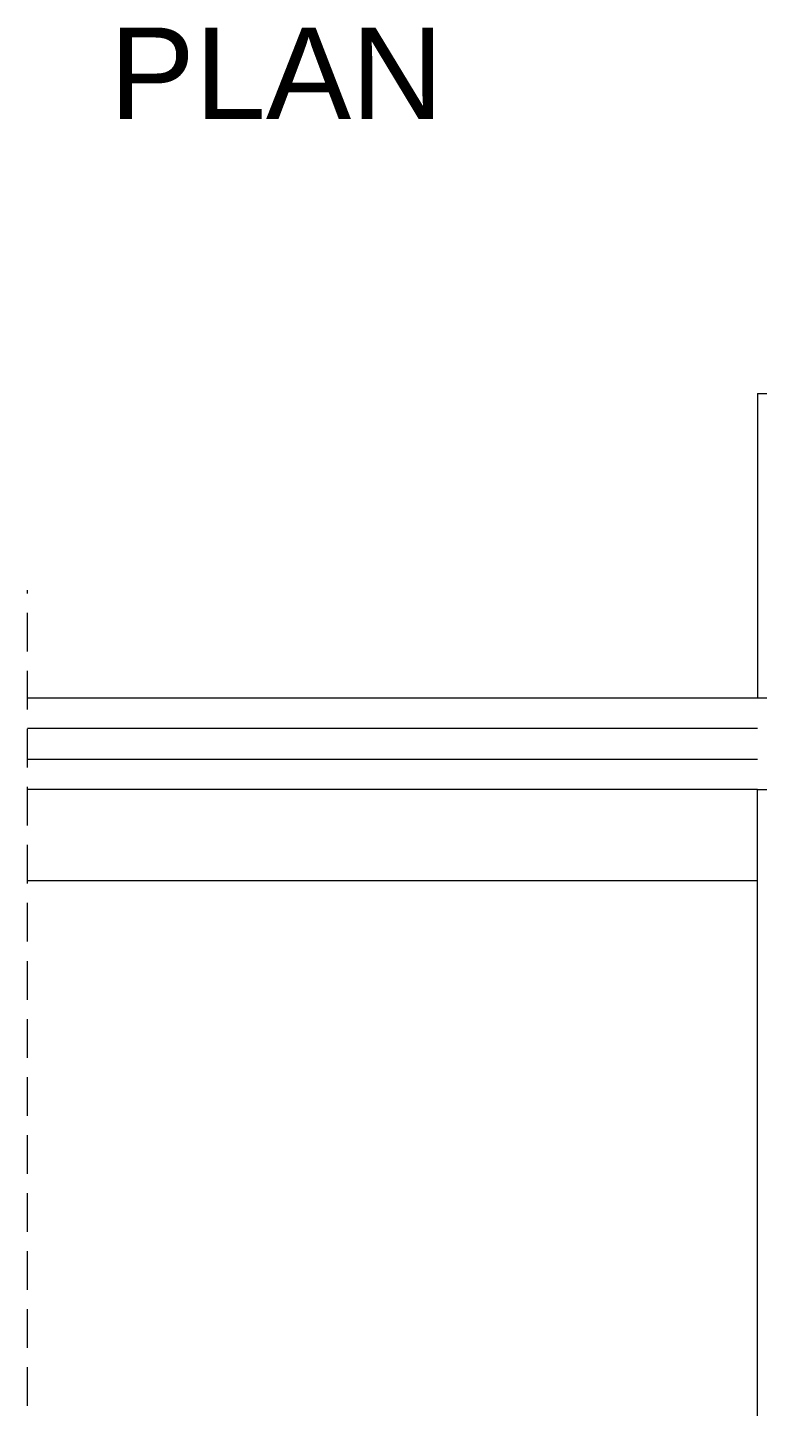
# Model space of a CAD drawing. Header units: millimetres. Extents: x 2100 to 32787, y 24082 to 35493.
# Drawn here: x 4737 to 4784.8, y 24173.8 to 24264.4 of the extents above; entities that cross this region are included whole.
import ezdxf

# ---------------------------------------------------------------- set-up
doc = ezdxf.new("R2010")
doc.units = ezdxf.units.MM
doc.linetypes.add('DASHED', pattern=[19.05, 12.7, -6.35])
doc.layers.add('TARAMA', color=130, linetype='Continuous')
doc.layers.add('YAZI', color=20, linetype='Continuous')
doc.styles.add('Annotative', font='arial.ttf')

msp = doc.modelspace()

# ---------------------------------------------------------------- linework, layer by layer
at = {"lineweight": 5}
for p, q in [((4784.836, 24240.332), (4784.836, 24220.332)), ((4784.836, 24240.332), (4794.991, 24240.332)), ((4784.836, 24164.332), (4784.836, 24214.332)), ((4784.836, 24208.332), (4736.96, 24208.332))]:
    msp.add_line(p, q, dxfattribs=at)
at = {"linetype": 'DASHED', "lineweight": 5, "ltscale": 0.2}
msp.add_line((4736.96, 24124.332), (4736.96, 24227.424), dxfattribs=at)
at = {"layer": 'TARAMA', "color": 4, "lineweight": 5, "ltscale": 0.2}
for p, q in [((4784.836, 24220.332), (4736.96, 24220.332)), ((4786.836, 24220.332), (4784.836, 24220.332)), ((4784.836, 24218.332), (4736.96, 24218.332)), ((4736.96, 24216.332), (4784.836, 24216.332)), ((4784.836, 24214.332), (4736.96, 24214.332)), ((4784.836, 24214.332), (4804.836, 24214.332))]:
    msp.add_line(p, q, dxfattribs=at)

# ---------------------------------------------------------------- texts
at = {"layer": 'YAZI', "ltscale": 0.25, "insert": (4742.344, 24264.363), "char_height": 6, "width": 74.4534, "attachment_point": 1, "style": 'Annotative'}
msp.add_mtext('PLAN', dxfattribs=at)

doc.saveas('drawing.dxf')
